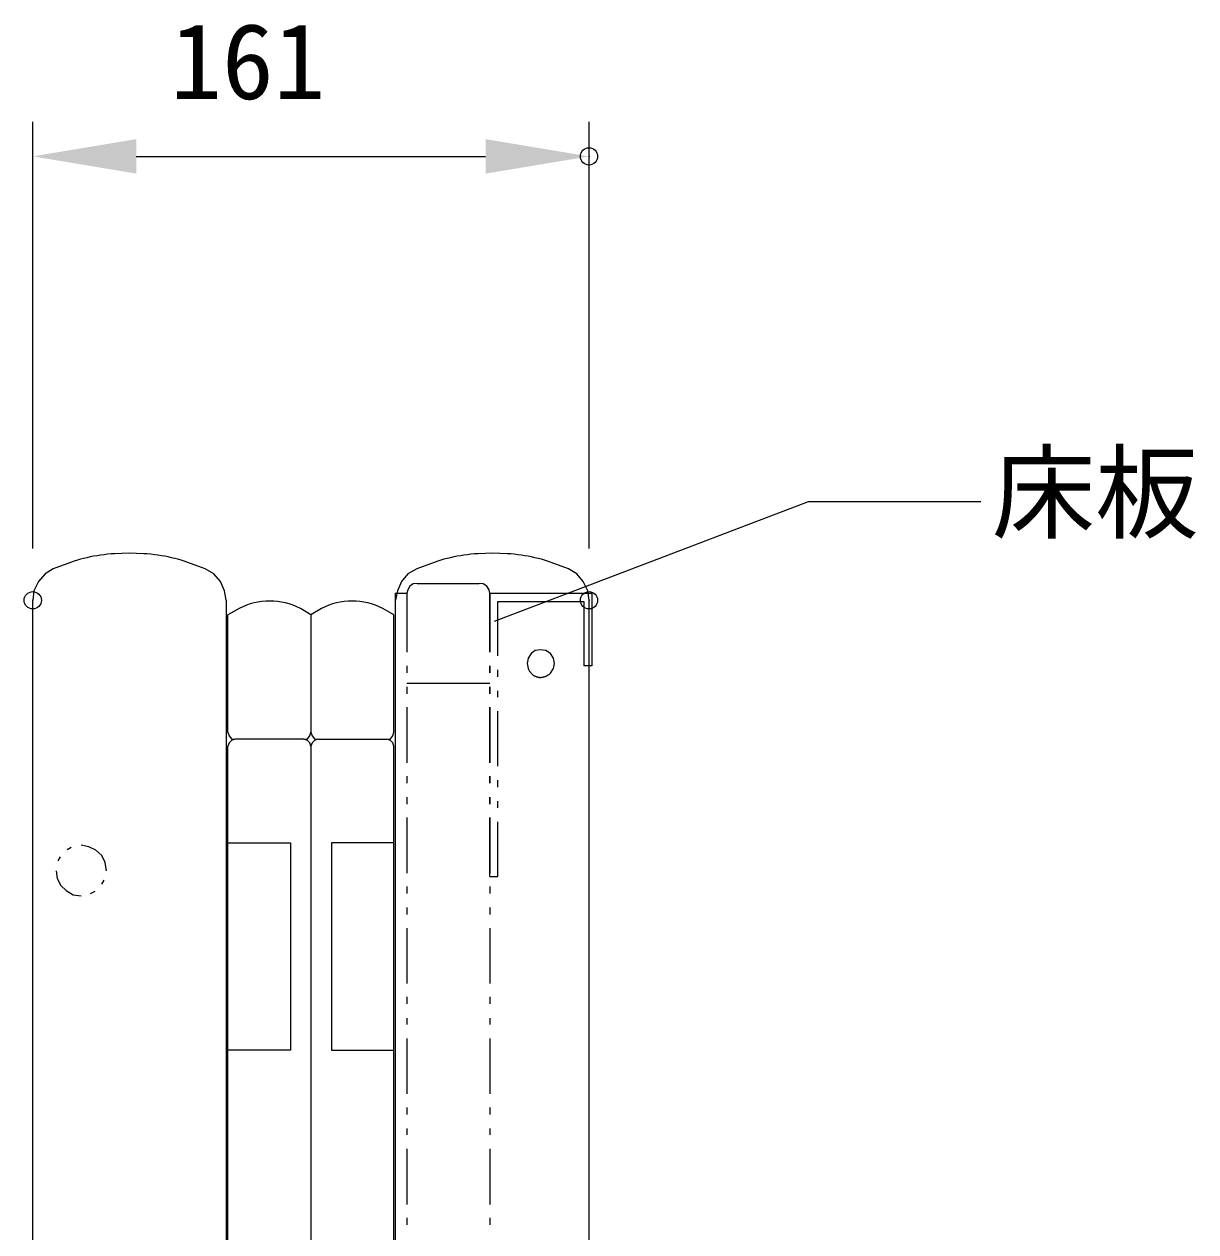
# Model space of a CAD drawing. Units: millimetres on the paper. Extents: x -203 to 203, y -143 to 143.
# Drawn here: x 130.75 to 164.7, y -30.17 to 4.83 of the extents above; entities that cross this region are included whole.
import ezdxf
from ezdxf.enums import TextEntityAlignment as Align

# ---------------------------------------------------------------- set-up
doc = ezdxf.new("R2010")
doc.units = ezdxf.units.MM
doc.header["$PDMODE"] = 32
doc.header["$PDSIZE"] = 0.5
doc.layers.add('0-1_DIMENSION_LINES$02_DIMENSI', color=7, linetype='Continuous', lineweight=20)
doc.layers.add('0-3_DIMENSION_LINES$03_LINES', color=7, linetype='Continuous', lineweight=18)
doc.layers.add('0-2_DEFPOINTS', color=7, linetype='Continuous')
doc.styles.add('ＭＳ ゴシック', font='')
doc.styles.get('ＭＳ ゴシック').set_extended_font_data('MS Gothic')

# ---------------------------------------------------------------- blocks, each defined once
blk = doc.blocks.new('D8')
at = {"layer": '0-1_DIMENSION_LINES$02_DIMENSI'}
for p, q in [((1971, 979.636), (1971, 992)), ((1987.118, 979.636), (1987.118, 992)), ((1974, 991), (1984.119, 991))]:
    blk.add_line(p, q, dxfattribs=at)
for points in [[(1974, 991.5), (1974, 990.5), (1971, 991)], [(1984.119, 990.5), (1984.119, 991.5), (1987.118, 991)]]:
    blk.add_solid(points, dxfattribs=at)
at = {"layer": '0-2_DEFPOINTS'}
for p in [(1987.118, 991), (1971, 978.136), (1987.118, 978.136)]:
    blk.add_point(p, dxfattribs=at)
at = {"layer": '0-1_DIMENSION_LINES$02_DIMENSI', "style": 'ＭＳ ゴシック'}
blk.add_text('161', height=2.199, dxfattribs=at).set_placement((1974.988, 992), align=Align.BOTTOM_LEFT)
blk = doc.blocks.new('グループ-1')
at = {"layer": '0-1_DIMENSION_LINES$02_DIMENSI', "color": 1, "lineweight": 18}
blk.add_lwpolyline([(1443.75, -124.66), (1534.74, -90), (1584.74, -90)], dxfattribs=at)

msp = doc.modelspace()

# ---------------------------------------------------------------- linework, layer by layer
at = {"layer": '0-3_DIMENSION_LINES$03_LINES'}
for p, q in [((132.202, -10.729), (131.593, -10.949)), ((132.291, -10.701), (132.202, -10.729)), ((132.382, -10.675), (132.291, -10.701)), ((132.474, -10.651), (132.382, -10.675)), ((132.569, -10.629), (132.474, -10.651)), ((132.665, -10.608), (132.569, -10.629)), ((132.763, -10.59), (132.665, -10.608)), ((132.862, -10.573), (132.763, -10.59)), ((132.962, -10.557), (132.862, -10.573)), ((133.064, -10.544), (132.962, -10.557)), ((133.166, -10.532), (133.064, -10.544)), ((133.269, -10.522), (133.166, -10.532)), ((133.373, -10.514), (133.269, -10.522)), ((133.583, -10.504), (133.373, -10.514)), ((133.794, -10.5), (133.583, -10.504)), ((134.004, -10.504), (133.794, -10.5)), ((134.214, -10.514), (134.004, -10.504)), ((134.318, -10.522), (134.214, -10.514)), ((134.421, -10.532), (134.318, -10.522)), ((134.524, -10.544), (134.421, -10.532)), ((134.625, -10.557), (134.524, -10.544)), ((134.725, -10.573), (134.625, -10.557)), ((134.825, -10.59), (134.725, -10.573)), ((134.922, -10.608), (134.825, -10.59)), ((135.019, -10.629), (134.922, -10.608)), ((135.113, -10.651), (135.019, -10.629)), ((135.206, -10.675), (135.113, -10.651)), ((135.296, -10.701), (135.206, -10.675)), ((135.385, -10.729), (135.296, -10.701)), ((135.995, -10.949), (135.385, -10.729)), ((142.733, -10.729), (142.124, -10.949)), ((142.822, -10.701), (142.733, -10.729)), ((142.913, -10.675), (142.822, -10.701)), ((143.005, -10.651), (142.913, -10.675)), ((143.1, -10.629), (143.005, -10.651)), ((143.196, -10.608), (143.1, -10.629)), ((143.294, -10.59), (143.196, -10.608)), ((143.393, -10.573), (143.294, -10.59)), ((143.493, -10.557), (143.393, -10.573)), ((143.595, -10.544), (143.493, -10.557)), ((143.697, -10.532), (143.595, -10.544)), ((143.801, -10.522), (143.697, -10.532)), ((143.905, -10.514), (143.801, -10.522)), ((144.114, -10.504), (143.905, -10.514)), ((144.325, -10.5), (144.114, -10.504)), ((144.535, -10.504), (144.325, -10.5)), ((144.745, -10.514), (144.535, -10.504)), ((144.849, -10.522), (144.745, -10.514)), ((144.952, -10.532), (144.849, -10.522)), ((145.055, -10.544), (144.952, -10.532)), ((145.156, -10.557), (145.055, -10.544)), ((145.257, -10.573), (145.156, -10.557)), ((145.356, -10.59), (145.257, -10.573)), ((145.453, -10.608), (145.356, -10.59)), ((145.55, -10.629), (145.453, -10.608)), ((145.644, -10.651), (145.55, -10.629)), ((145.737, -10.675), (145.644, -10.651)), ((145.828, -10.701), (145.737, -10.675)), ((145.916, -10.729), (145.828, -10.701)), ((146.526, -10.949), (145.916, -10.729)), ((131.356, -11.102), (131.169, -11.322)), ((131.593, -10.949), (131.356, -11.102)), ((136.249, -11.102), (135.995, -10.949)), ((136.435, -11.322), (136.249, -11.102)), ((141.87, -11.102), (141.683, -11.322)), ((142.124, -10.949), (141.87, -11.102)), ((146.763, -11.102), (146.526, -10.949)), ((146.949, -11.322), (146.763, -11.102)), ((131.169, -11.322), (131.034, -11.593)), ((136.553, -11.593), (136.435, -11.322)), ((141.683, -11.322), (141.565, -11.593)), ((141.921, -11.457), (141.87, -11.559)), ((141.921, -11.457), (141.87, -11.559)), ((142.022, -11.39), (141.921, -11.457)), ((142.022, -11.39), (141.921, -11.457)), ((142.141, -11.373), (142.022, -11.39)), ((142.141, -11.373), (142.022, -11.39)), ((142.141, -11.373), (143.935, -11.373)), ((142.141, -11.373), (143.935, -11.373)), ((144.054, -11.39), (143.935, -11.373)), ((144.054, -11.39), (143.935, -11.373)), ((144.155, -11.457), (144.054, -11.39)), ((144.155, -11.457), (144.054, -11.39)), ((144.223, -11.559), (144.155, -11.457)), ((144.223, -11.559), (144.155, -11.457)), ((147.084, -11.593), (146.949, -11.322)), ((131.034, -11.593), (131, -11.864)), ((131, -92.794), (131, -11.864)), ((136.604, -11.864), (136.553, -11.593)), ((136.604, -11.864), (136.604, -93.488)), ((141.497, -11.66), (141.497, -13.37)), ((141.497, -11.66), (141.836, -11.66)), ((141.497, -11.66), (141.497, -13.37)), ((141.497, -11.66), (141.836, -11.66)), ((141.565, -11.593), (141.514, -11.864)), ((141.514, -93.488), (141.514, -11.864)), ((141.87, -11.559), (141.836, -11.66)), ((141.87, -11.559), (141.836, -11.66)), ((141.836, -11.66), (141.836, -13.37)), ((141.836, -11.66), (141.836, -13.37)), ((144.24, -11.66), (144.223, -11.559)), ((144.24, -11.66), (144.223, -11.559)), ((144.24, -11.66), (147.203, -11.66)), ((144.24, -13.37), (144.24, -11.66)), ((144.24, -11.66), (144.24, -13.37)), ((144.24, -11.66), (144.24, -13.37)), ((144.477, -13.472), (144.477, -11.897)), ((144.477, -11.897), (146.966, -11.897)), ((146.966, -11.897), (146.966, -13.76)), ((147.118, -11.864), (147.084, -11.593)), ((147.118, -92.794), (147.118, -11.864)), ((147.203, -11.66), (147.203, -13.76)), ((136.977, -12.101), (136.655, -12.287)), ((139.059, -12.287), (138.754, -12.101)), ((139.364, -12.101), (139.059, -12.287)), ((141.463, -12.287), (141.142, -12.101)), ((136.655, -15.69), (136.655, -12.287)), ((139.059, -12.287), (139.059, -15.69)), ((139.059, -12.287), (139.059, -15.69)), ((141.463, -15.69), (141.463, -12.287)), ((145.358, -13.54), (145.324, -13.692)), ((145.358, -13.54), (145.324, -13.692)), ((145.442, -13.404), (145.358, -13.54)), ((145.442, -13.404), (145.358, -13.54)), ((145.561, -13.32), (145.442, -13.404)), ((145.561, -13.32), (145.442, -13.404)), ((145.713, -13.303), (145.561, -13.32)), ((145.713, -13.303), (145.561, -13.32)), ((145.865, -13.32), (145.713, -13.303)), ((145.865, -13.32), (145.713, -13.303)), ((146.001, -13.404), (145.865, -13.32)), ((146.001, -13.404), (145.865, -13.32)), ((146.086, -13.54), (146.001, -13.404)), ((146.086, -13.54), (146.001, -13.404)), ((146.119, -13.692), (146.086, -13.54)), ((146.119, -13.692), (146.086, -13.54)), ((141.497, -13.76), (141.497, -13.963)), ((141.497, -13.76), (141.497, -13.963)), ((141.836, -13.76), (141.836, -13.963)), ((141.836, -13.76), (141.836, -13.963)), ((144.24, -13.963), (144.24, -13.76)), ((144.24, -13.76), (144.24, -13.963)), ((144.24, -13.76), (144.24, -13.963)), ((144.477, -14.082), (144.477, -13.878)), ((145.324, -13.692), (145.358, -13.845)), ((145.324, -13.692), (145.358, -13.845)), ((145.358, -13.845), (145.363, -13.857)), ((145.358, -13.845), (145.363, -13.857)), ((145.363, -13.857), (145.369, -13.87)), ((145.363, -13.857), (145.369, -13.87)), ((145.369, -13.87), (145.375, -13.882)), ((145.369, -13.87), (145.375, -13.882)), ((145.375, -13.882), (145.382, -13.894)), ((145.375, -13.882), (145.382, -13.894)), ((145.382, -13.894), (145.388, -13.906)), ((145.382, -13.894), (145.388, -13.906)), ((145.388, -13.906), (145.395, -13.917)), ((145.388, -13.906), (145.395, -13.917)), ((145.395, -13.917), (145.402, -13.928)), ((145.395, -13.917), (145.402, -13.928)), ((145.402, -13.928), (145.41, -13.939)), ((145.402, -13.928), (145.41, -13.939)), ((145.41, -13.939), (145.417, -13.949)), ((145.41, -13.939), (145.417, -13.949)), ((145.417, -13.949), (145.425, -13.959)), ((145.417, -13.949), (145.425, -13.959)), ((145.425, -13.959), (145.433, -13.969)), ((145.425, -13.959), (145.433, -13.969)), ((145.433, -13.969), (145.441, -13.978)), ((145.433, -13.969), (145.441, -13.978)), ((145.441, -13.978), (145.45, -13.987)), ((145.441, -13.978), (145.45, -13.987)), ((145.45, -13.987), (145.458, -13.995)), ((145.45, -13.987), (145.458, -13.995)), ((145.458, -13.995), (145.467, -14.004)), ((145.458, -13.995), (145.467, -14.004)), ((145.969, -14.006), (145.98, -13.998)), ((145.969, -14.006), (145.98, -13.998)), ((145.98, -13.998), (145.99, -13.989)), ((145.98, -13.998), (145.99, -13.989)), ((145.99, -13.989), (146.001, -13.98)), ((145.99, -13.989), (146.001, -13.98)), ((146.001, -13.98), (146.086, -13.845)), ((146.001, -13.98), (146.086, -13.845)), ((146.086, -13.845), (146.119, -13.692)), ((146.086, -13.845), (146.119, -13.692)), ((147.203, -13.76), (146.966, -13.76)), ((141.836, -14.268), (144.24, -14.268)), ((145.467, -14.004), (145.476, -14.012)), ((145.467, -14.004), (145.476, -14.012)), ((145.476, -14.012), (145.485, -14.019)), ((145.476, -14.012), (145.485, -14.019)), ((145.485, -14.019), (145.494, -14.026)), ((145.485, -14.019), (145.494, -14.026)), ((145.494, -14.026), (145.504, -14.033)), ((145.494, -14.026), (145.504, -14.033)), ((145.504, -14.033), (145.513, -14.04)), ((145.504, -14.033), (145.513, -14.04)), ((145.513, -14.04), (145.523, -14.046)), ((145.513, -14.04), (145.523, -14.046)), ((145.523, -14.046), (145.533, -14.052)), ((145.523, -14.046), (145.533, -14.052)), ((145.533, -14.052), (145.543, -14.057)), ((145.533, -14.052), (145.543, -14.057)), ((145.543, -14.057), (145.553, -14.062)), ((145.543, -14.057), (145.553, -14.062)), ((145.553, -14.062), (145.564, -14.067)), ((145.553, -14.062), (145.564, -14.067)), ((145.564, -14.067), (145.574, -14.071)), ((145.564, -14.067), (145.574, -14.071)), ((145.574, -14.071), (145.585, -14.076)), ((145.574, -14.071), (145.585, -14.076)), ((145.585, -14.076), (145.595, -14.079)), ((145.585, -14.076), (145.595, -14.079)), ((145.595, -14.079), (145.606, -14.083)), ((145.595, -14.079), (145.606, -14.083)), ((145.606, -14.083), (145.617, -14.086)), ((145.606, -14.083), (145.617, -14.086)), ((145.617, -14.086), (145.628, -14.088)), ((145.617, -14.086), (145.628, -14.088)), ((145.628, -14.088), (145.639, -14.091)), ((145.628, -14.088), (145.639, -14.091)), ((145.639, -14.091), (145.65, -14.093)), ((145.639, -14.091), (145.65, -14.093)), ((145.65, -14.093), (145.661, -14.094)), ((145.65, -14.093), (145.661, -14.094)), ((145.661, -14.094), (145.672, -14.096)), ((145.661, -14.094), (145.672, -14.096)), ((145.672, -14.096), (145.684, -14.097)), ((145.672, -14.096), (145.684, -14.097)), ((145.684, -14.097), (145.695, -14.097)), ((145.684, -14.097), (145.695, -14.097)), ((145.695, -14.097), (145.707, -14.098)), ((145.695, -14.097), (145.707, -14.098)), ((145.707, -14.098), (145.718, -14.097)), ((145.707, -14.098), (145.718, -14.097)), ((145.718, -14.097), (145.729, -14.097)), ((145.718, -14.097), (145.729, -14.097)), ((145.729, -14.097), (145.741, -14.096)), ((145.729, -14.097), (145.741, -14.096)), ((145.741, -14.096), (145.753, -14.095)), ((145.741, -14.096), (145.753, -14.095)), ((145.753, -14.095), (145.764, -14.094)), ((145.753, -14.095), (145.764, -14.094)), ((145.764, -14.094), (145.776, -14.092)), ((145.764, -14.094), (145.776, -14.092)), ((145.776, -14.092), (145.787, -14.089)), ((145.776, -14.092), (145.787, -14.089)), ((145.787, -14.089), (145.799, -14.087)), ((145.787, -14.089), (145.799, -14.087)), ((145.799, -14.087), (145.81, -14.084)), ((145.799, -14.087), (145.81, -14.084)), ((145.81, -14.084), (145.822, -14.081)), ((145.81, -14.084), (145.822, -14.081)), ((145.822, -14.081), (145.834, -14.077)), ((145.822, -14.081), (145.834, -14.077)), ((145.834, -14.077), (145.845, -14.073)), ((145.834, -14.077), (145.845, -14.073)), ((145.845, -14.073), (145.857, -14.069)), ((145.845, -14.073), (145.857, -14.069)), ((145.857, -14.069), (145.868, -14.064)), ((145.857, -14.069), (145.868, -14.064)), ((145.868, -14.064), (145.88, -14.059)), ((145.868, -14.064), (145.88, -14.059)), ((145.88, -14.059), (145.891, -14.054)), ((145.88, -14.059), (145.891, -14.054)), ((145.891, -14.054), (145.902, -14.048)), ((145.891, -14.054), (145.902, -14.048)), ((145.902, -14.048), (145.914, -14.042)), ((145.902, -14.048), (145.914, -14.042)), ((145.914, -14.042), (145.925, -14.035)), ((145.914, -14.042), (145.925, -14.035)), ((145.925, -14.035), (145.936, -14.028)), ((145.925, -14.035), (145.936, -14.028)), ((145.936, -14.028), (145.947, -14.021)), ((145.936, -14.028), (145.947, -14.021)), ((145.947, -14.021), (145.958, -14.014)), ((145.947, -14.021), (145.958, -14.014)), ((145.958, -14.014), (145.969, -14.006)), ((145.958, -14.014), (145.969, -14.006)), ((141.497, -14.369), (141.497, -14.573)), ((141.497, -14.369), (141.497, -14.573)), ((141.836, -14.369), (141.836, -14.573)), ((141.836, -14.369), (141.836, -14.573)), ((144.24, -14.573), (144.24, -14.369)), ((144.24, -14.369), (144.24, -14.573)), ((144.24, -14.369), (144.24, -14.573)), ((144.477, -14.674), (144.477, -14.488)), ((141.497, -14.962), (141.497, -16.57)), ((141.497, -14.962), (141.497, -16.57)), ((141.836, -14.962), (141.836, -16.57)), ((141.836, -14.962), (141.836, -16.57)), ((144.24, -16.57), (144.24, -14.962)), ((144.24, -14.962), (144.24, -16.57)), ((144.24, -14.962), (144.24, -16.57)), ((144.477, -16.672), (144.477, -15.08)), ((136.655, -15.69), (136.689, -15.792)), ((139.025, -15.792), (139.059, -15.69)), ((139.059, -15.69), (139.093, -15.792)), ((141.43, -15.792), (141.463, -15.69)), ((136.689, -15.995), (136.655, -16.096)), ((136.655, -89.594), (136.655, -16.096)), ((136.689, -15.792), (136.757, -15.876)), ((136.757, -15.927), (136.689, -15.995)), ((136.757, -15.876), (136.858, -15.893)), ((136.858, -15.893), (136.757, -15.927)), ((138.856, -15.893), (136.858, -15.893)), ((138.856, -15.893), (138.958, -15.876)), ((138.958, -15.927), (138.856, -15.893)), ((138.958, -15.876), (139.025, -15.792)), ((139.025, -15.995), (138.958, -15.927)), ((139.059, -16.096), (139.025, -15.995)), ((139.093, -15.995), (139.059, -16.096)), ((139.059, -16.096), (139.059, -89.594)), ((139.059, -16.096), (139.059, -89.594)), ((139.093, -15.792), (139.161, -15.876)), ((139.161, -15.927), (139.093, -15.995)), ((139.161, -15.876), (139.262, -15.893)), ((139.262, -15.893), (139.161, -15.927)), ((139.262, -15.893), (141.26, -15.893)), ((141.26, -15.893), (141.362, -15.876)), ((141.362, -15.927), (141.26, -15.893)), ((141.362, -15.876), (141.43, -15.792)), ((141.43, -15.995), (141.362, -15.927)), ((141.463, -16.096), (141.43, -15.995)), ((141.463, -89.594), (141.463, -16.096)), ((141.497, -16.96), (141.497, -17.163)), ((141.497, -16.96), (141.497, -17.163)), ((141.836, -16.96), (141.836, -17.163)), ((141.836, -16.96), (141.836, -17.163)), ((144.24, -17.163), (144.24, -16.96)), ((144.24, -16.96), (144.24, -17.163)), ((144.24, -16.96), (144.24, -17.163)), ((144.477, -17.282), (144.477, -17.078)), ((141.497, -17.569), (141.497, -17.773)), ((141.497, -17.569), (141.497, -17.773)), ((141.836, -17.569), (141.836, -17.773)), ((141.836, -17.569), (141.836, -17.773)), ((144.24, -17.773), (144.24, -17.569)), ((144.24, -17.569), (144.24, -17.773)), ((144.24, -17.569), (144.24, -17.773)), ((144.477, -17.874), (144.477, -17.688)), ((141.497, -18.162), (141.497, -19.77)), ((141.497, -18.162), (141.497, -19.77)), ((141.836, -18.162), (141.836, -19.77)), ((141.836, -18.162), (141.836, -19.77)), ((144.24, -19.872), (144.24, -18.162)), ((144.24, -18.162), (144.24, -19.77)), ((144.24, -18.162), (144.24, -19.77)), ((144.477, -19.872), (144.477, -18.28)), ((136.655, -18.89), (138.467, -18.89)), ((138.467, -18.89), (138.467, -24.9)), ((139.652, -18.89), (139.652, -24.9)), ((141.463, -18.89), (139.652, -18.89)), ((132.117, -19.025), (131.999, -19.093)), ((132.625, -19.008), (132.405, -18.958)), ((132.829, -19.11), (132.625, -19.008)), ((132.998, -19.262), (132.829, -19.11)), ((131.796, -19.296), (131.728, -19.415)), ((133.099, -19.466), (132.998, -19.262)), ((133.133, -19.703), (133.099, -19.466)), ((131.677, -19.703), (131.711, -19.923)), ((131.711, -19.923), (131.813, -20.126)), ((133.133, -19.703), (133.133, -19.686)), ((144.24, -19.872), (144.477, -19.872)), ((131.813, -20.126), (131.965, -20.278)), ((131.965, -20.278), (132.168, -20.397)), ((132.676, -20.363), (132.812, -20.295)), ((132.998, -20.092), (133.066, -19.974)), ((141.497, -20.16), (141.497, -20.363)), ((141.497, -20.16), (141.497, -20.363)), ((141.836, -20.16), (141.836, -20.363)), ((141.836, -20.16), (141.836, -20.363)), ((144.24, -20.16), (144.24, -20.363)), ((144.24, -20.16), (144.24, -20.363)), ((132.168, -20.397), (132.405, -20.431)), ((141.497, -20.769), (141.497, -20.972)), ((141.497, -20.769), (141.497, -20.972)), ((141.836, -20.769), (141.836, -20.972)), ((141.836, -20.769), (141.836, -20.972)), ((144.24, -20.769), (144.24, -20.972)), ((144.24, -20.769), (144.24, -20.972)), ((141.497, -21.362), (141.497, -22.97)), ((141.497, -21.362), (141.497, -22.97)), ((141.836, -21.362), (141.836, -22.97)), ((141.836, -21.362), (141.836, -22.97)), ((144.24, -21.362), (144.24, -22.97)), ((144.24, -21.362), (144.24, -22.97)), ((141.497, -23.36), (141.497, -23.563)), ((141.497, -23.36), (141.497, -23.563)), ((141.836, -23.36), (141.836, -23.563)), ((141.836, -23.36), (141.836, -23.563)), ((144.24, -23.36), (144.24, -23.563)), ((144.24, -23.36), (144.24, -23.563)), ((141.497, -23.969), (141.497, -24.156)), ((141.497, -23.969), (141.497, -24.156)), ((141.836, -23.969), (141.836, -24.156)), ((141.836, -23.969), (141.836, -24.156)), ((144.24, -23.969), (144.24, -24.156)), ((144.24, -23.969), (144.24, -24.156)), ((141.497, -24.562), (141.497, -26.17)), ((141.497, -24.562), (141.497, -26.17)), ((141.836, -24.562), (141.836, -26.17)), ((141.836, -24.562), (141.836, -26.17)), ((144.24, -24.562), (144.24, -26.17)), ((144.24, -24.562), (144.24, -26.17)), ((138.467, -24.9), (136.655, -24.9)), ((139.652, -24.9), (141.463, -24.9)), ((141.497, -26.56), (141.497, -26.763)), ((141.497, -26.56), (141.497, -26.763)), ((141.836, -26.56), (141.836, -26.763)), ((141.836, -26.56), (141.836, -26.763)), ((144.24, -26.56), (144.24, -26.763)), ((144.24, -26.56), (144.24, -26.763)), ((141.497, -27.169), (141.497, -27.355)), ((141.497, -27.169), (141.497, -27.355)), ((141.836, -27.169), (141.836, -27.355)), ((141.836, -27.169), (141.836, -27.355)), ((144.24, -27.169), (144.24, -27.355)), ((144.24, -27.169), (144.24, -27.355)), ((141.497, -27.762), (141.497, -29.37)), ((141.497, -27.762), (141.497, -29.37)), ((141.836, -27.762), (141.836, -29.37)), ((141.836, -27.762), (141.836, -29.37)), ((144.24, -27.762), (144.24, -29.37)), ((144.24, -27.762), (144.24, -29.37)), ((141.497, -29.76), (141.497, -29.963)), ((141.497, -29.76), (141.497, -29.963)), ((141.836, -29.76), (141.836, -29.963)), ((141.836, -29.76), (141.836, -29.963)), ((144.24, -29.76), (144.24, -29.963)), ((144.24, -29.76), (144.24, -29.963))]:
    msp.add_line(p, q, dxfattribs=at)
for centre in [(137.866, -13.857), (140.253, -13.857)]:
    msp.add_arc(centre, 1.969, 63.1633, 116.8367, dxfattribs=at)

# ---------------------------------------------------------------- block references
at = {"layer": '0-1_DIMENSION_LINES$02_DIMENSI'}
msp.add_blockref('D8', (-1840, -990), dxfattribs=at)
at = {"layer": '0-1_DIMENSION_LINES$02_DIMENSI', "xscale": 0.1, "yscale": 0.1}
msp.add_blockref('グループ-1', (0, 0), dxfattribs=at)

# ---------------------------------------------------------------- texts
at = {"layer": '0-1_DIMENSION_LINES$02_DIMENSI', "style": 'ＭＳ ゴシック'}
msp.add_text('床板', height=2.199, dxfattribs=at).set_placement((158.787, -10.5), align=Align.BOTTOM_LEFT)

doc.saveas('drawing.dxf')
